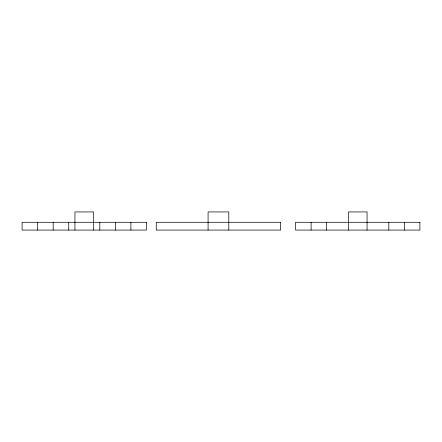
<?xml version="1.0" encoding="UTF-8"?>
<svg xmlns="http://www.w3.org/2000/svg" width="442" height="442" viewBox="0 0 442 442"><rect width="100%" height="100%" fill="white"/><g stroke="black" fill="none" stroke-linecap="round" stroke-linejoin="round"><path stroke-width="0.66" d="M404.358 222.293L404.358 230.067M388.816 222.293L388.816 230.067M367.059 230.067L367.059 211.933L348.406 211.933L348.406 230.067M326.649 222.293L326.649 230.067M311.107 222.293L311.107 230.067M228.801 230.067L228.801 211.933L208.083 211.933L208.083 230.067M130.893 222.293L130.893 230.067M115.351 222.293L115.351 230.067M99.809 222.293L99.809 230.067M93.594 230.067L93.594 211.933L74.941 211.933L74.941 230.067M68.725 222.293L68.725 230.067M53.184 222.293L53.184 230.067M37.642 222.293L37.642 230.067M146.435 222.293L22.1 222.293L22.1 230.067L146.435 230.067L146.435 222.293M280.609 222.293L156.275 222.293L156.275 230.067L280.609 230.067L280.609 222.293M419.9 222.293L295.565 222.293L295.565 230.067L419.9 230.067L419.9 222.293"/></g></svg>
